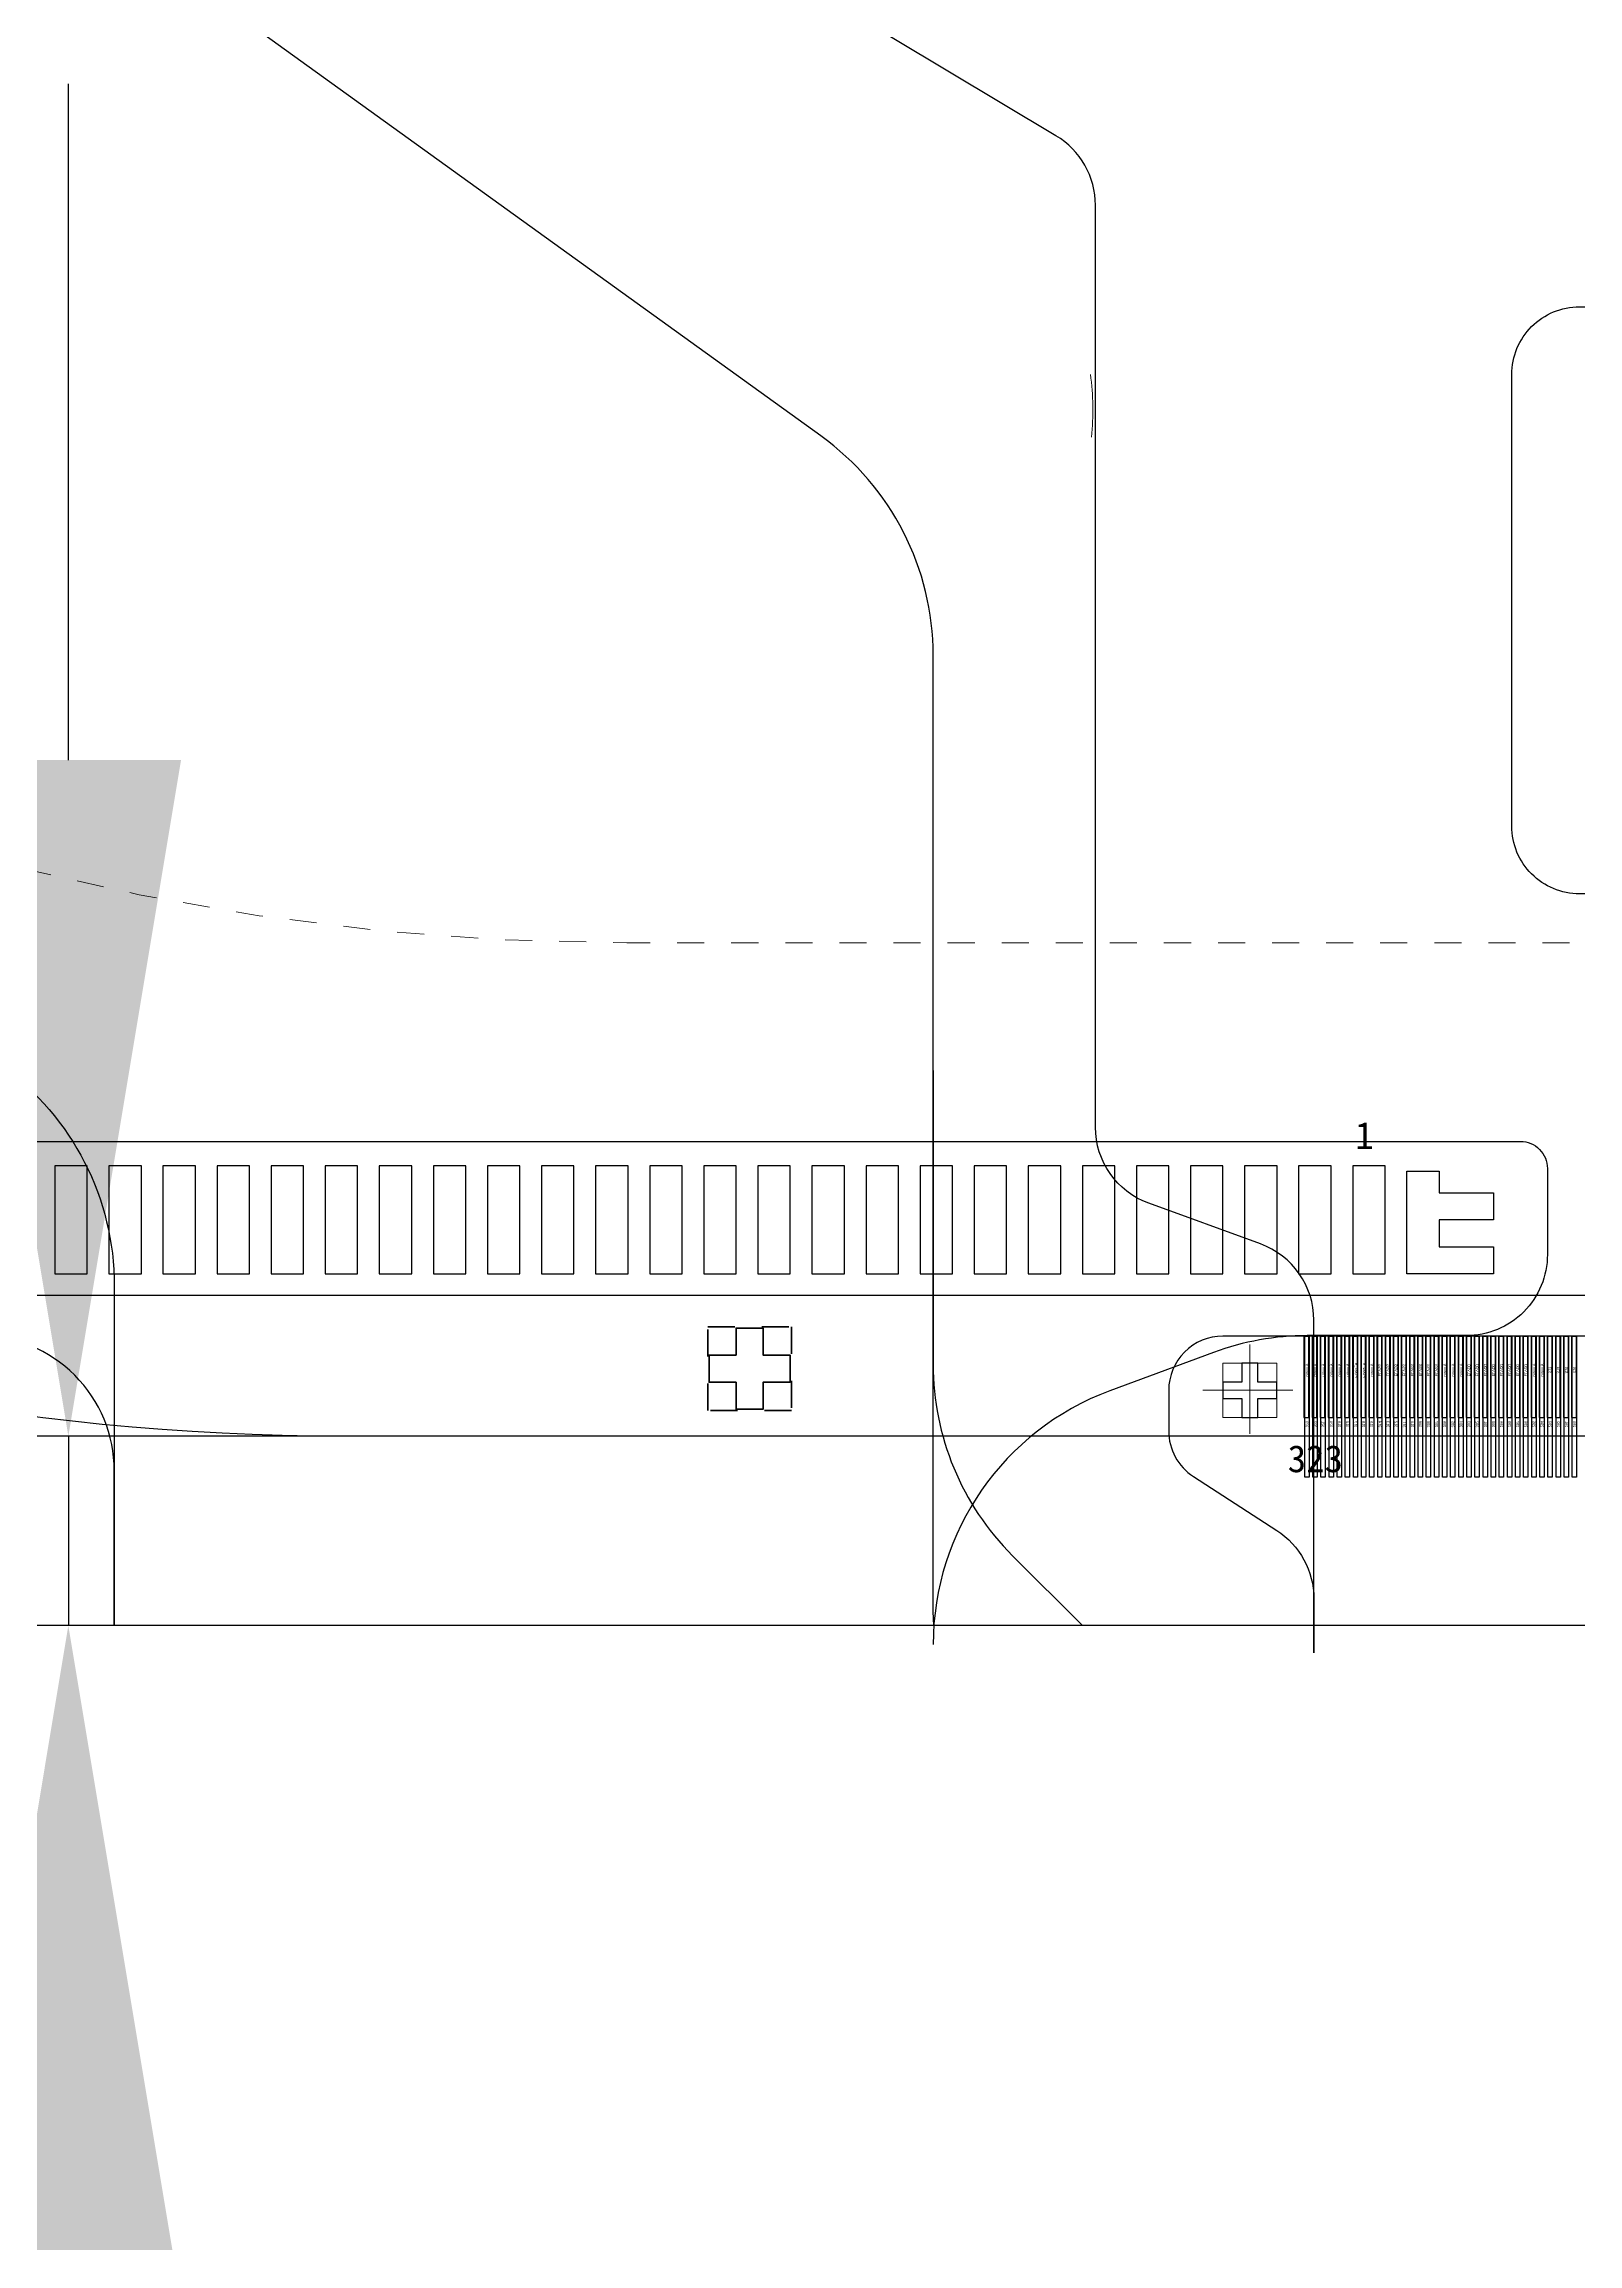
# Model space of a CAD drawing. Header units: inches. Extents: x 1765 to 5217, y -1519 to 441.
# Drawn here: x 4198.64 to 4204.32, y -1301.15 to -1293.01 of the extents above; entities that cross this region are included whole.
import ezdxf
from ezdxf.enums import TextEntityAlignment as Align

# ---------------------------------------------------------------- set-up
doc = ezdxf.new("R2010")
doc.units = ezdxf.units.IN
doc.header["$MEASUREMENT"] = 0
doc.linetypes.add('DOT', pattern=[0.2, 0.1, -0.1])
for name, color, linetype, lineweight in [('AA', 7, 'Continuous', 13), ('DIM', 3, 'Continuous', 15), ('Mark', 7, 'Continuous', 13), ('尺寸标注', 7, 'Continuous', 0), ('注释', 2, 'Continuous', 13)]:
    doc.layers.add(name, color=color, linetype=linetype, lineweight=lineweight)
doc.layers.add('FPC', color=7, linetype='Continuous')
doc.styles.add('MBC_Arial_Font', font='arial.ttf', dxfattribs={"width": 0.8})
doc.styles.add('宋体', font='')
doc.styles.get('宋体').set_extended_font_data('SimSun')
doc.dimstyles.new('ISO-25', dxfattribs={"dimtxt": 2, "dimasz": 2.5, "dimexe": 1.25, "dimexo": 0.625, "dimtad": 0, "dimrnd": 0.005, "dimdsep": 46, "dimtxsty": '宋体', "dimcen": 2.5, "dimclrd": 3, "dimclre": 3, "dimclrt": 3, "dimadec": 0, "dimazin": 0, "dimtfac": 1, "dimtmove": 0, "dimatfit": 3, "dimfxl": 0, "dimarcsym": 0})

# ---------------------------------------------------------------- blocks, each defined once
blk = doc.blocks.new('mark')
at = {"layer": '尺寸标注', "color": 1}
for p, q in [((3641.1385, 1398.7947), (3641.1385, 1398.4644)), ((3640.9791, 1398.6255), (3641.3121, 1398.6255))]:
    blk.add_line(p, q, dxfattribs=at)
at = {"layer": '尺寸标注', "color": 2}
for points in [[(3641.0385, 1398.7255), (3641.1085, 1398.7255), (3641.1085, 1398.6555), (3641.0385, 1398.6555)], [(3641.1685, 1398.7255), (3641.2385, 1398.7255), (3641.2385, 1398.6555), (3641.1685, 1398.6555)], [(3641.0385, 1398.5955), (3641.1085, 1398.5955), (3641.1085, 1398.5255), (3641.0385, 1398.5255)], [(3641.1685, 1398.5955), (3641.2385, 1398.5955), (3641.2385, 1398.5255), (3641.1685, 1398.5255)]]:
    blk.add_lwpolyline(points, close=True, dxfattribs=at)
blk = doc.blocks.new('*D121')
at = {"layer": 'Defpoints', "color": 0, "transparency": 16777216}
for p in [(4208.1507, -1298.1595), (4198.7344, -1298.8595), (4208.1507, -1298.8595)]:
    blk.add_point(p, dxfattribs=at)
at = {"layer": 'DIM', "color": 3, "lineweight": -2, "transparency": 16777216}
for p, q in [((4198.7344, -1295.6595), (4198.7344, -1293.1595)), ((4207.5257, -1298.1595), (4197.4844, -1298.1595)), ((4198.7344, -1298.1595), (4198.7344, -1298.8595)), ((4207.5257, -1298.8595), (4197.4844, -1298.8595)), ((4198.7344, -1301.3595), (4198.7344, -1303.8706))]:
    blk.add_line(p, q, dxfattribs=at)
at = {"layer": 'DIM', "color": 3, "transparency": 16777216}
for points in [[(4198.3177, -1295.6595), (4199.1511, -1295.6595), (4198.7344, -1298.1595)], [(4198.3177, -1301.3595), (4199.1511, -1301.3595), (4198.7344, -1298.8595)]]:
    blk.add_solid(points, dxfattribs=at)
at = {"layer": 'DIM', "color": 3, "transparency": 16777216, "insert": (4198.7344, -1306.4789), "char_height": 2, "attachment_point": 5, "rotation": 90, "style": '宋体'}
blk.add_mtext('0.7', dxfattribs=at)

msp = doc.modelspace()

# ---------------------------------------------------------------- linework, layer by layer
msp.add_line((4219.5511, -1297.6395), (4196.7343, -1297.6395))
msp.add_line((4219.5511, -1297.6395), (4196.7343, -1297.6395))
for points in [[(4225.5362, -1263.4445), (4225.5362, -1289.1595, -0.414214), (4216.5362, -1298.1595), (4199.7492, -1298.1595, -0.414214), (4190.7492, -1289.1595), (4190.7492, -1263.4445, -0.414214), (4199.1692, -1255.0245), (4217.1162, -1255.0245, -0.414214)], [(4225.5362, -1263.4445), (4225.5362, -1289.1595, -0.414214), (4216.5362, -1298.1595), (4199.7492, -1298.1595, -0.414214), (4190.7492, -1289.1595), (4190.7492, -1263.4445, -0.414214), (4199.1692, -1255.0245), (4217.1162, -1255.0245, -0.414214)], [(4204.0727, -1295.904), (4204.0727, -1294.234, -0.414214), (4204.3227, -1293.984), (4211.9627, -1293.984, -0.414214), (4212.2127, -1294.234), (4212.2127, -1295.904, -0.414214), (4211.9627, -1296.154), (4204.3227, -1296.154, -0.414214)]]:
    msp.add_lwpolyline(points, format="xyb", close=True)
for points in [[(4203.3405, -1298.9595), (4203.3405, -1297.7304, 0.315299), (4203.1431, -1297.4485), (4202.73, -1297.2982, -0.315299), (4202.5327, -1297.0162), (4202.5327, -1293.6089, 0.263643), (4202.3868, -1293.3516), (4200.9949, -1292.5178, -0.263643), (4200.8977, -1292.3462), (4200.8977, -1290.2522, -0.414214), (4201.0977, -1290.0522), (4215.1877, -1290.0522, -0.414214), (4215.3877, -1290.2522), (4215.3877, -1292.3462, -0.263643), (4215.2904, -1292.5178), (4213.8985, -1293.3516, 0.263643), (4213.7527, -1293.6089), (4213.7527, -1297.0162, -0.315299), (4213.5553, -1297.2982), (4213.1422, -1297.4485, 0.315299), (4212.9448, -1297.7304), (4212.9448, -1298.9595)], [(4212.9448, -1298.9595), (4212.9448, -1298.7592, -0.254671), (4213.0821, -1298.5072), (4213.3901, -1298.3083, 0.254671), (4213.4817, -1298.1403), (4213.4817, -1297.9895, 0.414214), (4213.2817, -1297.7895), (4203.0037, -1297.7895, 0.414214), (4202.8037, -1297.9895), (4202.8037, -1298.1403, 0.254671), (4202.8952, -1298.3083), (4203.2032, -1298.5072, -0.254671), (4203.3405, -1298.7592), (4203.3405, -1298.9595)]]:
    msp.add_lwpolyline(points, format="xyb")
for points in [[(4198.8043, -1297.1595), (4198.6843, -1297.1595), (4198.6843, -1297.5595), (4198.8043, -1297.5595)], [(4199.0043, -1297.1595), (4198.8843, -1297.1595), (4198.8843, -1297.5595), (4199.0043, -1297.5595)], [(4199.2043, -1297.1595), (4199.0843, -1297.1595), (4199.0843, -1297.5595), (4199.2043, -1297.5595)], [(4199.4043, -1297.1595), (4199.2843, -1297.1595), (4199.2843, -1297.5595), (4199.4043, -1297.5595)], [(4199.6043, -1297.1595), (4199.4843, -1297.1595), (4199.4843, -1297.5595), (4199.6043, -1297.5595)], [(4199.8043, -1297.1595), (4199.6843, -1297.1595), (4199.6843, -1297.5595), (4199.8043, -1297.5595)], [(4200.0043, -1297.1595), (4199.8843, -1297.1595), (4199.8843, -1297.5595), (4200.0043, -1297.5595)], [(4200.2043, -1297.1595), (4200.0843, -1297.1595), (4200.0843, -1297.5595), (4200.2043, -1297.5595)], [(4200.4043, -1297.1595), (4200.2843, -1297.1595), (4200.2843, -1297.5595), (4200.4043, -1297.5595)], [(4200.6043, -1297.1595), (4200.4843, -1297.1595), (4200.4843, -1297.5595), (4200.6043, -1297.5595)], [(4200.8043, -1297.1595), (4200.6843, -1297.1595), (4200.6843, -1297.5595), (4200.8043, -1297.5595)], [(4201.0043, -1297.1595), (4200.8843, -1297.1595), (4200.8843, -1297.5595), (4201.0043, -1297.5595)], [(4201.2043, -1297.1595), (4201.0843, -1297.1595), (4201.0843, -1297.5595), (4201.2043, -1297.5595)], [(4201.4043, -1297.1595), (4201.2843, -1297.1595), (4201.2843, -1297.5595), (4201.4043, -1297.5595)], [(4201.6043, -1297.1595), (4201.4843, -1297.1595), (4201.4843, -1297.5595), (4201.6043, -1297.5595)], [(4201.8043, -1297.1595), (4201.6843, -1297.1595), (4201.6843, -1297.5595), (4201.8043, -1297.5595)], [(4202.0043, -1297.1595), (4201.8843, -1297.1595), (4201.8843, -1297.5595), (4202.0043, -1297.5595)], [(4202.2043, -1297.1595), (4202.0843, -1297.1595), (4202.0843, -1297.5595), (4202.2043, -1297.5595)], [(4202.4043, -1297.1595), (4202.2843, -1297.1595), (4202.2843, -1297.5595), (4202.4043, -1297.5595)], [(4202.6043, -1297.1595), (4202.4843, -1297.1595), (4202.4843, -1297.5595), (4202.6043, -1297.5595)], [(4202.8043, -1297.1595), (4202.6843, -1297.1595), (4202.6843, -1297.5595), (4202.8043, -1297.5595)], [(4203.0043, -1297.1595), (4202.8843, -1297.1595), (4202.8843, -1297.5595), (4203.0043, -1297.5595)], [(4203.2043, -1297.1595), (4203.0843, -1297.1595), (4203.0843, -1297.5595), (4203.2043, -1297.5595)], [(4203.4043, -1297.1595), (4203.2843, -1297.1595), (4203.2843, -1297.5595), (4203.4043, -1297.5595)], [(4203.6043, -1297.1595), (4203.4843, -1297.1595), (4203.4843, -1297.5595), (4203.6043, -1297.5595)], [(4204.0043, -1297.5595), (4203.6843, -1297.5595), (4203.6843, -1297.1795), (4203.8043, -1297.1795), (4203.8043, -1297.2595), (4204.0043, -1297.2595), (4204.0043, -1297.3595), (4203.8043, -1297.3595), (4203.8043, -1297.4595), (4204.0043, -1297.4595)], [(4203.1337, -1297.8895), (4203.0737, -1297.8895), (4203.0737, -1297.9595), (4203.0037, -1297.9595), (4203.0037, -1298.0195), (4203.0737, -1298.0195), (4203.0737, -1298.0895), (4203.1337, -1298.0895), (4203.1337, -1298.0195), (4203.2037, -1298.0195), (4203.2037, -1297.9595), (4203.1337, -1297.9595)]]:
    msp.add_lwpolyline(points, close=True)
at = {"color": 3}
for points in [[(4203.3217, -1297.7895), (4203.3037, -1297.7895), (4203.3037, -1298.0895), (4203.3217, -1298.0895)], [(4203.3217, -1297.7895), (4203.3037, -1297.7895), (4203.3037, -1298.0895), (4203.3217, -1298.0895)], [(4203.3517, -1297.7895), (4203.3337, -1297.7895), (4203.3337, -1298.0895), (4203.3517, -1298.0895)], [(4203.3517, -1297.7895), (4203.3337, -1297.7895), (4203.3337, -1298.0895), (4203.3517, -1298.0895)], [(4203.3817, -1297.7895), (4203.3637, -1297.7895), (4203.3637, -1298.0895), (4203.3817, -1298.0895)], [(4203.3817, -1297.7895), (4203.3637, -1297.7895), (4203.3637, -1298.0895), (4203.3817, -1298.0895)], [(4203.4117, -1297.7895), (4203.3937, -1297.7895), (4203.3937, -1298.0895), (4203.4117, -1298.0895)], [(4203.4117, -1297.7895), (4203.3937, -1297.7895), (4203.3937, -1298.0895), (4203.4117, -1298.0895)], [(4203.4417, -1297.7895), (4203.4237, -1297.7895), (4203.4237, -1298.0895), (4203.4417, -1298.0895)], [(4203.4417, -1297.7895), (4203.4237, -1297.7895), (4203.4237, -1298.0895), (4203.4417, -1298.0895)], [(4203.4717, -1297.7895), (4203.4537, -1297.7895), (4203.4537, -1298.0895), (4203.4717, -1298.0895)], [(4203.4717, -1297.7895), (4203.4537, -1297.7895), (4203.4537, -1298.0895), (4203.4717, -1298.0895)]]:
    msp.add_lwpolyline(points, close=True, dxfattribs=at)
at = {"color": 0}
for points in [[(4203.3066, -1297.7895), (4203.3226, -1297.7895), (4203.3226, -1298.31), (4203.3066, -1298.31)], [(4203.3366, -1297.7895), (4203.3526, -1297.7895), (4203.3526, -1298.31), (4203.3366, -1298.31)], [(4203.3666, -1297.7895), (4203.3826, -1297.7895), (4203.3826, -1298.31), (4203.3666, -1298.31)], [(4203.3966, -1297.7895), (4203.4126, -1297.7895), (4203.4126, -1298.31), (4203.3966, -1298.31)], [(4203.4265, -1297.7895), (4203.4425, -1297.7895), (4203.4425, -1298.31), (4203.4265, -1298.31)], [(4203.4565, -1297.7895), (4203.4725, -1297.7895), (4203.4725, -1298.31), (4203.4565, -1298.31)], [(4203.4865, -1297.7895), (4203.5025, -1297.7895), (4203.5025, -1298.31), (4203.4865, -1298.31)], [(4203.5165, -1297.7895), (4203.5325, -1297.7895), (4203.5325, -1298.31), (4203.5165, -1298.31)], [(4203.5465, -1297.7895), (4203.5625, -1297.7895), (4203.5625, -1298.31), (4203.5465, -1298.31)], [(4203.5765, -1297.7895), (4203.5925, -1297.7895), (4203.5925, -1298.31), (4203.5765, -1298.31)], [(4203.6065, -1297.7895), (4203.6225, -1297.7895), (4203.6225, -1298.31), (4203.6065, -1298.31)], [(4203.6365, -1297.7895), (4203.6525, -1297.7895), (4203.6525, -1298.31), (4203.6365, -1298.31)], [(4203.6664, -1297.7895), (4203.6824, -1297.7895), (4203.6824, -1298.31), (4203.6664, -1298.31)], [(4203.6964, -1297.7895), (4203.7124, -1297.7895), (4203.7124, -1298.31), (4203.6964, -1298.31)], [(4203.7264, -1297.7895), (4203.7424, -1297.7895), (4203.7424, -1298.31), (4203.7264, -1298.31)], [(4203.7564, -1297.7895), (4203.7724, -1297.7895), (4203.7724, -1298.31), (4203.7564, -1298.31)], [(4203.7864, -1297.7895), (4203.8024, -1297.7895), (4203.8024, -1298.31), (4203.7864, -1298.31)], [(4203.8164, -1297.7895), (4203.8324, -1297.7895), (4203.8324, -1298.31), (4203.8164, -1298.31)], [(4203.8464, -1297.7895), (4203.8624, -1297.7895), (4203.8624, -1298.31), (4203.8464, -1298.31)], [(4203.8764, -1297.7895), (4203.8924, -1297.7895), (4203.8924, -1298.31), (4203.8764, -1298.31)], [(4203.9063, -1297.7895), (4203.9223, -1297.7895), (4203.9223, -1298.31), (4203.9063, -1298.31)], [(4203.9363, -1297.7895), (4203.9523, -1297.7895), (4203.9523, -1298.31), (4203.9363, -1298.31)], [(4203.9663, -1297.7895), (4203.9823, -1297.7895), (4203.9823, -1298.31), (4203.9663, -1298.31)], [(4203.9963, -1297.7895), (4204.0123, -1297.7895), (4204.0123, -1298.31), (4203.9963, -1298.31)], [(4204.0263, -1297.7895), (4204.0423, -1297.7895), (4204.0423, -1298.31), (4204.0263, -1298.31)], [(4204.0563, -1297.7895), (4204.0723, -1297.7895), (4204.0723, -1298.31), (4204.0563, -1298.31)], [(4204.0863, -1297.7895), (4204.1023, -1297.7895), (4204.1023, -1298.31), (4204.0863, -1298.31)], [(4204.1163, -1297.7895), (4204.1323, -1297.7895), (4204.1323, -1298.31), (4204.1163, -1298.31)], [(4204.1463, -1297.7895), (4204.1623, -1297.7895), (4204.1623, -1298.31), (4204.1463, -1298.31)], [(4204.1762, -1297.7895), (4204.1922, -1297.7895), (4204.1922, -1298.31), (4204.1762, -1298.31)], [(4204.2062, -1297.7895), (4204.2222, -1297.7895), (4204.2222, -1298.31), (4204.2062, -1298.31)], [(4204.2362, -1297.7895), (4204.2522, -1297.7895), (4204.2522, -1298.31), (4204.2362, -1298.31)], [(4204.2662, -1297.7895), (4204.2822, -1297.7895), (4204.2822, -1298.31), (4204.2662, -1298.31)], [(4204.2962, -1297.7895), (4204.3122, -1297.7895), (4204.3122, -1298.31), (4204.2962, -1298.31)]]:
    msp.add_lwpolyline(points, close=True, dxfattribs=at)
at = {"color": 2}
for points in [[(4203.5017, -1297.7895), (4203.4837, -1297.7895), (4203.4837, -1298.0895), (4203.5017, -1298.0895)], [(4203.5017, -1297.7895), (4203.4837, -1297.7895), (4203.4837, -1298.0895), (4203.5017, -1298.0895)], [(4203.5317, -1297.7895), (4203.5137, -1297.7895), (4203.5137, -1298.0895), (4203.5317, -1298.0895)], [(4203.5317, -1297.7895), (4203.5137, -1297.7895), (4203.5137, -1298.0895), (4203.5317, -1298.0895)], [(4203.5617, -1297.7895), (4203.5437, -1297.7895), (4203.5437, -1298.0895), (4203.5617, -1298.0895)], [(4203.5617, -1297.7895), (4203.5437, -1297.7895), (4203.5437, -1298.0895), (4203.5617, -1298.0895)], [(4203.5917, -1297.7895), (4203.5737, -1297.7895), (4203.5737, -1298.0895), (4203.5917, -1298.0895)], [(4203.5917, -1297.7895), (4203.5737, -1297.7895), (4203.5737, -1298.0895), (4203.5917, -1298.0895)], [(4203.6217, -1297.7895), (4203.6037, -1297.7895), (4203.6037, -1298.0895), (4203.6217, -1298.0895)], [(4203.6217, -1297.7895), (4203.6037, -1297.7895), (4203.6037, -1298.0895), (4203.6217, -1298.0895)], [(4203.6517, -1297.7895), (4203.6337, -1297.7895), (4203.6337, -1298.0895), (4203.6517, -1298.0895)], [(4203.6517, -1297.7895), (4203.6337, -1297.7895), (4203.6337, -1298.0895), (4203.6517, -1298.0895)], [(4203.6817, -1297.7895), (4203.6637, -1297.7895), (4203.6637, -1298.0895), (4203.6817, -1298.0895)], [(4203.6817, -1297.7895), (4203.6637, -1297.7895), (4203.6637, -1298.0895), (4203.6817, -1298.0895)], [(4203.7117, -1297.7895), (4203.6937, -1297.7895), (4203.6937, -1298.0895), (4203.7117, -1298.0895)], [(4203.7117, -1297.7895), (4203.6937, -1297.7895), (4203.6937, -1298.0895), (4203.7117, -1298.0895)], [(4203.7417, -1297.7895), (4203.7237, -1297.7895), (4203.7237, -1298.0895), (4203.7417, -1298.0895)], [(4203.7417, -1297.7895), (4203.7237, -1297.7895), (4203.7237, -1298.0895), (4203.7417, -1298.0895)], [(4203.7717, -1297.7895), (4203.7537, -1297.7895), (4203.7537, -1298.0895), (4203.7717, -1298.0895)], [(4203.7717, -1297.7895), (4203.7537, -1297.7895), (4203.7537, -1298.0895), (4203.7717, -1298.0895)], [(4203.8017, -1297.7895), (4203.7837, -1297.7895), (4203.7837, -1298.0895), (4203.8017, -1298.0895)], [(4203.8017, -1297.7895), (4203.7837, -1297.7895), (4203.7837, -1298.0895), (4203.8017, -1298.0895)], [(4203.8317, -1297.7895), (4203.8137, -1297.7895), (4203.8137, -1298.0895), (4203.8317, -1298.0895)], [(4203.8317, -1297.7895), (4203.8137, -1297.7895), (4203.8137, -1298.0895), (4203.8317, -1298.0895)], [(4203.8617, -1297.7895), (4203.8437, -1297.7895), (4203.8437, -1298.0895), (4203.8617, -1298.0895)], [(4203.8617, -1297.7895), (4203.8437, -1297.7895), (4203.8437, -1298.0895), (4203.8617, -1298.0895)], [(4203.8917, -1297.7895), (4203.8737, -1297.7895), (4203.8737, -1298.0895), (4203.8917, -1298.0895)], [(4203.8917, -1297.7895), (4203.8737, -1297.7895), (4203.8737, -1298.0895), (4203.8917, -1298.0895)], [(4203.9217, -1297.7895), (4203.9037, -1297.7895), (4203.9037, -1298.0895), (4203.9217, -1298.0895)], [(4203.9217, -1297.7895), (4203.9037, -1297.7895), (4203.9037, -1298.0895), (4203.9217, -1298.0895)], [(4203.9517, -1297.7895), (4203.9337, -1297.7895), (4203.9337, -1298.0895), (4203.9517, -1298.0895)], [(4203.9517, -1297.7895), (4203.9337, -1297.7895), (4203.9337, -1298.0895), (4203.9517, -1298.0895)], [(4203.9817, -1297.7895), (4203.9637, -1297.7895), (4203.9637, -1298.0895), (4203.9817, -1298.0895)], [(4203.9817, -1297.7895), (4203.9637, -1297.7895), (4203.9637, -1298.0895), (4203.9817, -1298.0895)], [(4204.0117, -1297.7895), (4203.9937, -1297.7895), (4203.9937, -1298.0895), (4204.0117, -1298.0895)], [(4204.0117, -1297.7895), (4203.9937, -1297.7895), (4203.9937, -1298.0895), (4204.0117, -1298.0895)], [(4204.0417, -1297.7895), (4204.0237, -1297.7895), (4204.0237, -1298.0895), (4204.0417, -1298.0895)], [(4204.0417, -1297.7895), (4204.0237, -1297.7895), (4204.0237, -1298.0895), (4204.0417, -1298.0895)], [(4204.0717, -1297.7895), (4204.0537, -1297.7895), (4204.0537, -1298.0895), (4204.0717, -1298.0895)], [(4204.0717, -1297.7895), (4204.0537, -1297.7895), (4204.0537, -1298.0895), (4204.0717, -1298.0895)], [(4204.1017, -1297.7895), (4204.0837, -1297.7895), (4204.0837, -1298.0895), (4204.1017, -1298.0895)], [(4204.1017, -1297.7895), (4204.0837, -1297.7895), (4204.0837, -1298.0895), (4204.1017, -1298.0895)], [(4204.1317, -1297.7895), (4204.1137, -1297.7895), (4204.1137, -1298.0895), (4204.1317, -1298.0895)], [(4204.1317, -1297.7895), (4204.1137, -1297.7895), (4204.1137, -1298.0895), (4204.1317, -1298.0895)], [(4204.1617, -1297.7895), (4204.1437, -1297.7895), (4204.1437, -1298.0895), (4204.1617, -1298.0895)], [(4204.1617, -1297.7895), (4204.1437, -1297.7895), (4204.1437, -1298.0895), (4204.1617, -1298.0895)], [(4204.1917, -1297.7895), (4204.1737, -1297.7895), (4204.1737, -1298.0895), (4204.1917, -1298.0895)], [(4204.1917, -1297.7895), (4204.1737, -1297.7895), (4204.1737, -1298.0895), (4204.1917, -1298.0895)], [(4204.2217, -1297.7895), (4204.2037, -1297.7895), (4204.2037, -1298.0895), (4204.2217, -1298.0895)], [(4204.2217, -1297.7895), (4204.2037, -1297.7895), (4204.2037, -1298.0895), (4204.2217, -1298.0895)], [(4204.2517, -1297.7895), (4204.2337, -1297.7895), (4204.2337, -1298.0895), (4204.2517, -1298.0895)], [(4204.2517, -1297.7895), (4204.2337, -1297.7895), (4204.2337, -1298.0895), (4204.2517, -1298.0895)], [(4204.2817, -1297.7895), (4204.2637, -1297.7895), (4204.2637, -1298.0895), (4204.2817, -1298.0895)], [(4204.2817, -1297.7895), (4204.2637, -1297.7895), (4204.2637, -1298.0895), (4204.2817, -1298.0895)], [(4204.3117, -1297.7895), (4204.2937, -1297.7895), (4204.2937, -1298.0895), (4204.3117, -1298.0895)], [(4204.3117, -1297.7895), (4204.2937, -1297.7895), (4204.2937, -1298.0895), (4204.3117, -1298.0895)]]:
    msp.add_lwpolyline(points, close=True, dxfattribs=at)
at = {"layer": 'AA', "color": 1, "linetype": 'DOT'}
msp.add_lwpolyline([(4191.5992, -1265.0245, -0.414214), (4200.7992, -1255.8245), (4215.4862, -1255.8245, -0.414214), (4224.6862, -1265.0245), (4224.6862, -1287.1359, -0.414214), (4215.4862, -1296.3359), (4200.7992, -1296.3359, -0.414214), (4191.5992, -1287.1359)], format="xyb", close=True, dxfattribs=at)
msp.add_lwpolyline([(4191.5992, -1265.0245, -0.414214), (4200.7992, -1255.8245), (4215.4862, -1255.8245, -0.414214), (4224.6862, -1265.0245), (4224.6862, -1287.1359, -0.414214), (4215.4862, -1296.3359), (4200.7992, -1296.3359, -0.414214), (4191.5992, -1287.1359)], format="xyb", close=True, dxfattribs=at)
at = {"layer": 'DIM'}
msp.add_line((4198.8193, -1298.8595), (4212.9448, -1298.8595), dxfattribs=at)
msp.add_arc((4201.523, -1294.3639), 1, 354.16877, 7.46154, dxfattribs=at)
at = {"layer": 'FPC', "color": 2, "lineweight": -3}
for points in [[(4231.3997, -1285.0592, -0.414214), (4229.3997, -1287.0592), (4219.7468, -1287.0592, -0.414214), (4218.7468, -1286.0592), (4218.7468, -1283.2592, 0.414067), (4217.7473, -1282.2592, -0.414067), (4216.7478, -1281.2592), (4216.7478, -1276.8519, 0.414214), (4214.7478, -1274.8519), (4193.6492, -1274.8519, 0.414214), (4192.6492, -1275.8519), (4192.6492, -1291.5578, 0.241069), (4193.4797, -1293.1803), (4198.489, -1296.7912, -0.241069), (4198.9043, -1297.6024), (4198.9043, -1298.8595)], [(4201.9351, -1298.8595, -0.017571), (4201.9327, -1298.7893), (4201.9327, -1295.2726, 0.241069), (4201.5174, -1294.4614), (4199.1132, -1292.7283, -0.241069), (4198.6979, -1291.9171), (4198.6979, -1288.6065, -1), (4199.8979, -1288.6065), (4199.8979, -1291.3094, 0.241069), (4200.3132, -1292.1206), (4200.9964, -1292.6131, 0.157425), (4201.5812, -1292.8019), (4215.7478, -1292.8019, 0.414214), (4216.7478, -1291.8019), (4216.7478, -1291.7592, -0.414214), (4217.2478, -1291.2592), (4233.5997, -1291.2592, 0.414214)], [(4198.9043, -1298.8595), (4198.9043, -1298.2875, 0.414214), (4198.4043, -1297.7875), (4198.1843, -1297.7875, -0.414214), (4197.8843, -1297.4875), (4197.8843, -1297.1695, -0.414214), (4197.9843, -1297.0695), (4204.1043, -1297.0695, -0.414214), (4204.2043, -1297.1695), (4204.2043, -1297.4875, -0.414214), (4203.9043, -1297.7875), (4203.3161, -1297.7875, 0.088885), (4202.9689, -1297.8497), (4202.5854, -1297.9917, 0.313776), (4201.9327, -1298.9295)]]:
    msp.add_lwpolyline(points, format="xyb", dxfattribs=at)
at = {"layer": 'FPC', "color": 2, "lineweight": -3, "flags": 128}
msp.add_lwpolyline([(4201.9327, -1296.8078), (4201.9327, -1297.8937, 0.198912), (4202.2255, -1298.6008), (4202.4843, -1298.8595)], format="xyb", dxfattribs=at)
at = {"layer": 'Mark', "linetype": 'Continuous', "lineweight": 100}
msp.add_lwpolyline([(4201.2037, -1297.8595), (4201.2037, -1297.7595), (4201.3037, -1297.7595), (4201.3037, -1297.8595), (4201.4037, -1297.8595), (4201.4037, -1297.9595), (4201.3037, -1297.9595), (4201.3037, -1298.0595), (4201.2037, -1298.0595), (4201.2037, -1297.9595), (4201.1037, -1297.9595), (4201.1037, -1297.8595)], close=True, dxfattribs=at)
msp.add_lwpolyline([(4201.2037, -1297.8595), (4201.2037, -1297.7595), (4201.3037, -1297.7595), (4201.3037, -1297.8595), (4201.4037, -1297.8595), (4201.4037, -1297.9595), (4201.3037, -1297.9595), (4201.3037, -1298.0595), (4201.2037, -1298.0595), (4201.2037, -1297.9595), (4201.1037, -1297.9595), (4201.1037, -1297.8595)], close=True, dxfattribs=at)
at = {"layer": '注释', "color": 8, "linetype": 'DOT', "lineweight": 100}
msp.add_lwpolyline([(4201.4087, -1298.0645), (4201.0987, -1298.0645), (4201.0987, -1297.7545), (4201.4087, -1297.7545)], close=True, dxfattribs=at)
msp.add_lwpolyline([(4201.4087, -1298.0645), (4201.0987, -1298.0645), (4201.0987, -1297.7545), (4201.4087, -1297.7545)], close=True, dxfattribs=at)

# ---------------------------------------------------------------- block references
at = {"extrusion": (0, 0, -1), "zscale": -1}
msp.add_blockref('mark', (-7844.2422, -2696.615), dxfattribs=at)
msp.add_blockref('mark', (-7844.2422, -2696.615), dxfattribs=at)

# ---------------------------------------------------------------- texts
at = {"color": 3, "style": 'MBC_Arial_Font', "text_generation_flag": 4}
for s, p in [('Dummy', (4203.3175, -1297.9148)), ('Dummy', (4203.3475, -1297.9148)), ('Dummy', (4203.3775, -1297.9148)), ('Dummy', (4203.4075, -1297.9148)), ('Dummy', (4203.4375, -1297.9148)), ('Dummy', (4203.4675, -1297.9148)), ('FOG1_R', (4203.4971, -1297.9148)), ('FOG2_R', (4203.5271, -1297.9148)), ('Dummy', (4203.5574, -1297.9148)), ('ELVSS', (4203.5845, -1297.9148)), ('ELVSS', (4203.6145, -1297.9148)), ('ELVSS', (4203.6445, -1297.9148)), ('ELVSS', (4203.6744, -1297.9148)), ('ELVSS', (4203.7044, -1297.9148)), ('ELVSS', (4203.7344, -1297.9148)), ('ELVSS', (4203.7644, -1297.9148)), ('ELVSS', (4203.7944, -1297.9148)), ('Dummy', (4203.8273, -1297.9148)), ('Dummy', (4203.8573, -1297.9148)), ('Dummy', (4203.8873, -1297.9148)), ('ELVDD', (4203.9143, -1297.9148)), ('ELVDD', (4203.9443, -1297.9148)), ('ELVDD', (4203.9743, -1297.9148)), ('ELVDD', (4204.0043, -1297.9148)), ('ELVDD', (4204.0343, -1297.9148)), ('ELVDD', (4204.0643, -1297.9148)), ('ELVDD', (4204.0943, -1297.9148)), ('ELVDD', (4204.1243, -1297.9148)), ('Dummy', (4204.1572, -1297.9148)), ('Dummy', (4204.1872, -1297.9148)), ('S13', (4204.2142, -1297.9148)), ('S14', (4204.2442, -1297.9148)), ('S15', (4204.2742, -1297.9148)), ('S16', (4204.3042, -1297.9148)), ('323', (4203.3147, -1298.1147)), ('322', (4203.3447, -1298.1147)), ('321', (4203.3747, -1298.1147)), ('320', (4203.4047, -1298.1147)), ('319', (4203.4347, -1298.1147)), ('318', (4203.4647, -1298.1147)), ('317', (4203.4947, -1298.1147)), ('316', (4203.5246, -1298.1147)), ('315', (4203.5546, -1298.1147)), ('314', (4203.5846, -1298.1147)), ('313', (4203.6146, -1298.1147)), ('312', (4203.6446, -1298.1147)), ('311', (4203.6746, -1298.1147)), ('310', (4203.7046, -1298.1147)), ('309', (4203.7346, -1298.1147)), ('308', (4203.7645, -1298.1147)), ('307', (4203.7945, -1298.1147)), ('306', (4203.8245, -1298.1147)), ('305', (4203.8545, -1298.1147)), ('304', (4203.8845, -1298.1147)), ('303', (4203.9145, -1298.1147)), ('302', (4203.9445, -1298.1147)), ('301', (4203.9745, -1298.1147)), ('300', (4204.0044, -1298.1147)), ('299', (4204.0344, -1298.1147)), ('298', (4204.0644, -1298.1147)), ('297', (4204.0944, -1298.1147)), ('296', (4204.1244, -1298.1147)), ('295', (4204.1544, -1298.1147)), ('294', (4204.1844, -1298.1147)), ('293', (4204.2144, -1298.1147)), ('292', (4204.2443, -1298.1147)), ('291', (4204.2743, -1298.1147)), ('290', (4204.3043, -1298.1147))]:
    msp.add_text(s, height=0.01, rotation=90, dxfattribs=at).set_placement(p, align=Align.MIDDLE_CENTER)
at = {"char_height": 0.1, "width": 0.149785, "attachment_point": 3}
for s, insert in [('1', (4203.5616, -1296.9977)), ('323', (4203.448, -1298.1924)), ('323', (4203.448, -1298.1924))]:
    msp.add_mtext(s, dxfattribs=dict(at, insert=insert))

# ---------------------------------------------------------------- dimensions: what is measured, and where the dimension line sits
at = {"layer": 'DIM'}
dim = msp.add_linear_dim(base=(4198.7344, -1298.8595), p1=(4208.1507, -1298.1595), p2=(4208.1507, -1298.8595), angle=90, dimstyle='ISO-25', dxfattribs=at)
dim.commit()
dim.dimension.update_dxf_attribs({"geometry": '*D121', "text_midpoint": (4198.7344, -1306.4789), "dimtype": 160})

doc.saveas('drawing.dxf')
